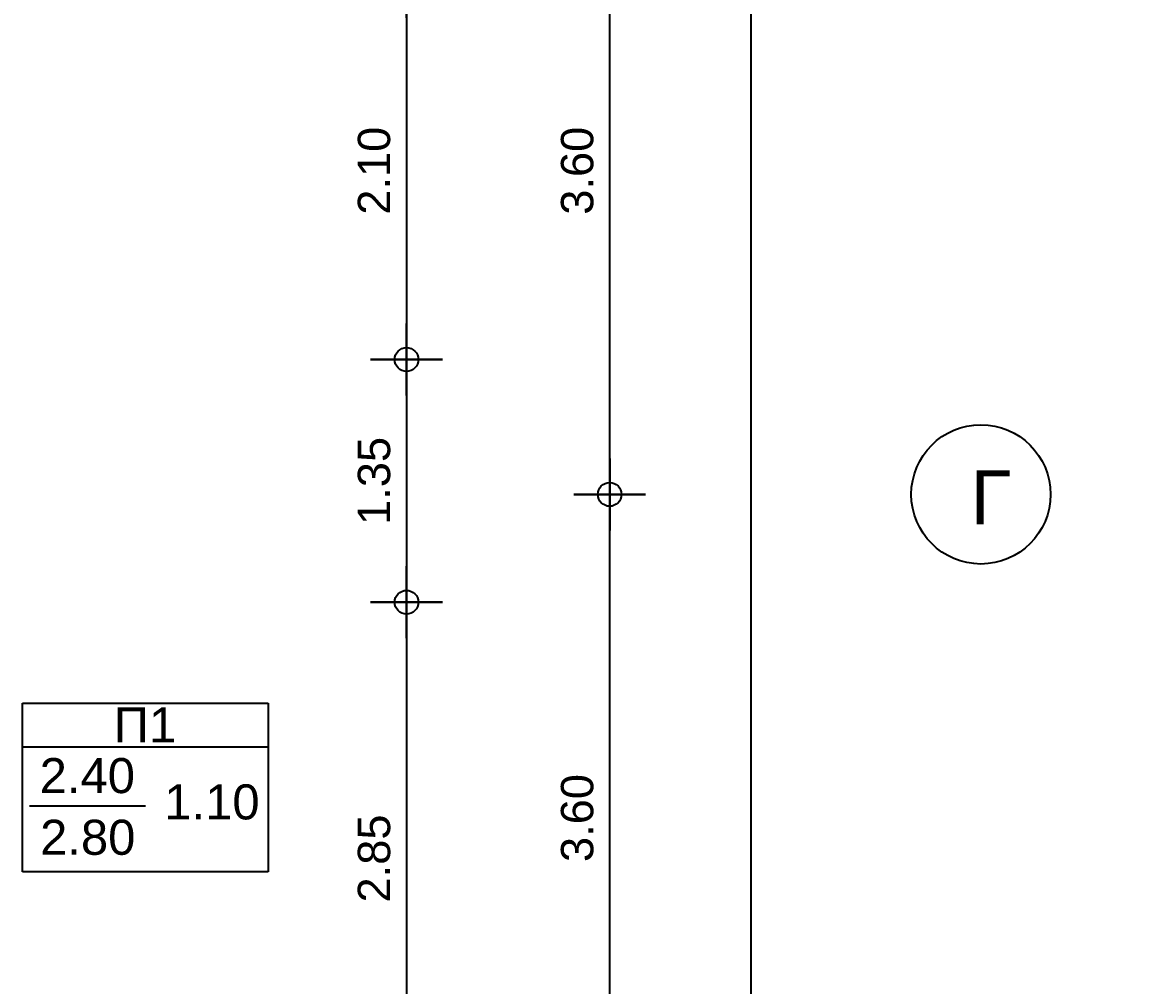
# Model space of a CAD drawing. Header units: metres. Extents: x -11 to 85, y -301 to 135.
# Drawn here: x 47.91 to 54.16, y -188.98 to -183.62 of the extents above; entities that cross this region are included whole.
import ezdxf

# ---------------------------------------------------------------- set-up
doc = ezdxf.new("R2010")
doc.units = ezdxf.units.M
doc.header["$LTSCALE"] = 0.036
doc.header["$PDMODE"] = 2
doc.layers.add('arxitek isogeio', color=252, linetype='Continuous')
doc.layers.add('DIMBLK', color=252, linetype='Continuous')
doc.styles.add('COMU-N', font='arial.ttf')
doc.styles.get("Standard").update_dxf_attribs({"font": 'arial.ttf'})
doc.dimstyles.new('CADWDOT', dxfattribs={"dimscale": 0.1, "dimtxt": 1.8, "dimasz": 0.08, "dimexe": 2, "dimexo": 0, "dimgap": 0.09, "dimtad": 0, "dimrnd": 0.001, "dimzin": 0, "dimdsep": 46, "dimtxsty": 'Standard', "dimblk1": 'ARTDIM', "dimblk2": 'ARTDIM', "dimsah": 1, "dimcen": 0.09, "dimdle": 0.05, "dimse1": 1, "dimse2": 1, "dimadec": 0, "dimazin": 0, "dimtfac": 1, "dimtmove": 0, "dimatfit": 3, "dimldrblk": 'ARTDIM', "dimfxl": 2, "dimtvp": 0.9999, "dimtolj": 1, "dimtzin": 0, "dimarcsym": 0})

# ---------------------------------------------------------------- blocks, each defined once
blk = doc.blocks.new('ARTDIM')
at = {"layer": 'DIMBLK'}
for p, q in [((0, -24.9975), (0, 24.9975)), ((-24.9975, 0), (24.9975, 0))]:
    blk.add_line(p, q, dxfattribs=at)
blk.add_circle((0, 0), 8.25, dxfattribs=at)
blk = doc.blocks.new('*D1275')
at = {"layer": 'arxitek isogeio', "color": 0, "lineweight": -2}
blk.add_line((51.9621, -178.7548), (51.9621, -208.1388), dxfattribs=at)
at = {"layer": 'Defpoints', "color": 0, "transparency": 16777216}
for p in [(49.0767, -178.7468), (49.0767, -208.1468), (51.9621, -208.1468)]:
    blk.add_point(p, dxfattribs=at)
at = {"layer": 'arxitek isogeio', "color": 0, "lineweight": -2, "xscale": 0.008, "yscale": 0.008, "zscale": 0.008}
for p, rotation in [((51.9621, -178.7468), 90), ((51.9621, -208.1468), 270)]:
    blk.add_blockref('ARTDIM', p, dxfattribs=dict(at, rotation=rotation))
at = {"layer": 'arxitek isogeio', "color": 0, "insert": (51.7821, -193.4468), "char_height": 0.18, "attachment_point": 5, "rotation": 90}
blk.add_mtext('\\A1;29.40', dxfattribs=at)
blk = doc.blocks.new('*D1282')
at = {"layer": 'arxitek isogeio', "color": 0, "lineweight": -2}
blk.add_line((51.1768, -189.8388), (51.1768, -186.2548), dxfattribs=at)
at = {"layer": 'Defpoints', "color": 0, "transparency": 16777216}
for p in [(51.1768, -186.2468), (54.1573, -186.2468), (54.1573, -189.8468)]:
    blk.add_point(p, dxfattribs=at)
at = {"layer": 'arxitek isogeio', "color": 0, "lineweight": -2, "xscale": 0.008, "yscale": 0.008, "zscale": 0.008}
for p, rotation in [((51.1768, -186.2468), 90), ((51.1768, -189.8468), 270)]:
    blk.add_blockref('ARTDIM', p, dxfattribs=dict(at, rotation=rotation))
at = {"layer": 'arxitek isogeio', "color": 0, "insert": (50.9968, -188.0468), "char_height": 0.18, "attachment_point": 5, "rotation": 90}
blk.add_mtext('\\A1;3.60', dxfattribs=at)
blk = doc.blocks.new('*D1283')
at = {"layer": 'arxitek isogeio', "color": 0, "lineweight": -2}
blk.add_line((51.1768, -186.2388), (51.1768, -182.6548), dxfattribs=at)
at = {"layer": 'Defpoints', "color": 0, "transparency": 16777216}
for p in [(51.1768, -182.6468), (54.1573, -182.6468), (54.1573, -186.2468)]:
    blk.add_point(p, dxfattribs=at)
at = {"layer": 'arxitek isogeio', "color": 0, "lineweight": -2, "xscale": 0.008, "yscale": 0.008, "zscale": 0.008}
for p, rotation in [((51.1768, -182.6468), 90), ((51.1768, -186.2468), 270)]:
    blk.add_blockref('ARTDIM', p, dxfattribs=dict(at, rotation=rotation))
at = {"layer": 'arxitek isogeio', "color": 0, "insert": (50.9968, -184.4468), "char_height": 0.18, "attachment_point": 5, "rotation": 90}
blk.add_mtext('\\A1;3.60', dxfattribs=at)
blk = doc.blocks.new('*D1289')
at = {"layer": 'arxitek isogeio', "color": 0, "lineweight": -2}
blk.add_line((50.0469, -183.4048), (50.0469, -185.4888), dxfattribs=at)
at = {"layer": 'Defpoints', "color": 0, "transparency": 16777216}
for p in [(49.0767, -183.3968), (49.0767, -185.4968), (50.0469, -185.4968)]:
    blk.add_point(p, dxfattribs=at)
at = {"layer": 'arxitek isogeio', "color": 0, "lineweight": -2, "xscale": 0.008, "yscale": 0.008, "zscale": 0.008}
for p, rotation in [((50.0469, -183.3968), 90), ((50.0469, -185.4968), 270)]:
    blk.add_blockref('ARTDIM', p, dxfattribs=dict(at, rotation=rotation))
at = {"layer": 'arxitek isogeio', "color": 0, "insert": (49.867, -184.4468), "char_height": 0.18, "attachment_point": 5, "rotation": 90}
blk.add_mtext('\\A1;2.10', dxfattribs=at)
blk = doc.blocks.new('*D1290')
at = {"layer": 'arxitek isogeio', "color": 0, "lineweight": -2}
blk.add_line((50.0469, -185.5048), (50.0469, -186.8388), dxfattribs=at)
at = {"layer": 'Defpoints', "color": 0, "transparency": 16777216}
for p in [(49.0767, -185.4968), (49.0767, -186.8468), (50.0469, -186.8468)]:
    blk.add_point(p, dxfattribs=at)
at = {"layer": 'arxitek isogeio', "color": 0, "lineweight": -2, "xscale": 0.008, "yscale": 0.008, "zscale": 0.008}
for p, rotation in [((50.0469, -185.4968), 90), ((50.0469, -186.8468), 270)]:
    blk.add_blockref('ARTDIM', p, dxfattribs=dict(at, rotation=rotation))
at = {"layer": 'arxitek isogeio', "color": 0, "insert": (49.867, -186.1718), "char_height": 0.18, "attachment_point": 5, "rotation": 90}
blk.add_mtext('\\A1;1.35', dxfattribs=at)
blk = doc.blocks.new('*D1291')
at = {"layer": 'arxitek isogeio', "color": 0, "lineweight": -2}
blk.add_line((50.0469, -186.8548), (50.0469, -189.6888), dxfattribs=at)
at = {"layer": 'Defpoints', "color": 0, "transparency": 16777216}
for p in [(49.0767, -186.8468), (49.0767, -189.6968), (50.0469, -189.6968)]:
    blk.add_point(p, dxfattribs=at)
at = {"layer": 'arxitek isogeio', "color": 0, "lineweight": -2, "xscale": 0.008, "yscale": 0.008, "zscale": 0.008}
for p, rotation in [((50.0469, -186.8468), 90), ((50.0469, -189.6968), 270)]:
    blk.add_blockref('ARTDIM', p, dxfattribs=dict(at, rotation=rotation))
at = {"layer": 'arxitek isogeio', "color": 0, "insert": (49.867, -188.2718), "char_height": 0.18, "attachment_point": 5, "rotation": 90}
blk.add_mtext('\\A1;2.85', dxfattribs=at)

msp = doc.modelspace()

# ---------------------------------------------------------------- linework, layer by layer
at = {"layer": 'arxitek isogeio'}
for p, q in [((47.9105, -188.3452), (47.9105, -187.4076)), ((47.9105, -187.4076), (49.2778, -187.4076)), ((49.2778, -187.4076), (49.2778, -188.3452)), ((49.2778, -187.6533), (47.9105, -187.6533)), ((47.9495, -187.9788), (48.5954, -187.9788)), ((49.2778, -188.3452), (47.9105, -188.3452))]:
    msp.add_line(p, q, dxfattribs=at)
msp.add_circle((53.2415, -186.2468), 0.3872, dxfattribs=at)

# ---------------------------------------------------------------- texts
at = {"layer": 'arxitek isogeio', "style": 'COMU-N'}
for s, height, p in [('Γ', 0.3, (53.183, -186.4138)), ('Π1', 0.195, (48.4179, -187.626)), ('2.40', 0.195, (48.0061, -187.9083)), ('1.10', 0.195, (48.6995, -188.0545)), ('2.80', 0.195, (48.0085, -188.2513))]:
    msp.add_text(s, height=height, dxfattribs=at).set_placement(p)

# ---------------------------------------------------------------- dimensions: what is measured, and where the dimension line sits
at = {"layer": 'arxitek isogeio'}
for base, p1, p2, picture, middle in [((51.9621, -208.1468), (49.0767, -178.7468), (49.0767, -208.1468), '*D1275', (51.7821, -193.4468)), ((51.1768, -182.6468), (54.1573, -186.2468), (54.1573, -182.6468), '*D1283', (50.9968, -184.4468)), ((50.0469, -185.4968), (49.0767, -183.3968), (49.0767, -185.4968), '*D1289', (49.867, -184.4468)), ((50.0469, -186.8468), (49.0767, -185.4968), (49.0767, -186.8468), '*D1290', (49.867, -186.1718)), ((51.1768, -186.2468), (54.1573, -189.8468), (54.1573, -186.2468), '*D1282', (50.9968, -188.0468)), ((50.0469, -189.6968), (49.0767, -186.8468), (49.0767, -189.6968), '*D1291', (49.867, -188.2718))]:
    dim = msp.add_linear_dim(base=base, p1=p1, p2=p2, angle=90, dimstyle='CADWDOT', dxfattribs=at)
    dim.commit()
    dim.dimension.update_dxf_attribs({"geometry": picture, "text_midpoint": middle})

doc.saveas('drawing.dxf')
